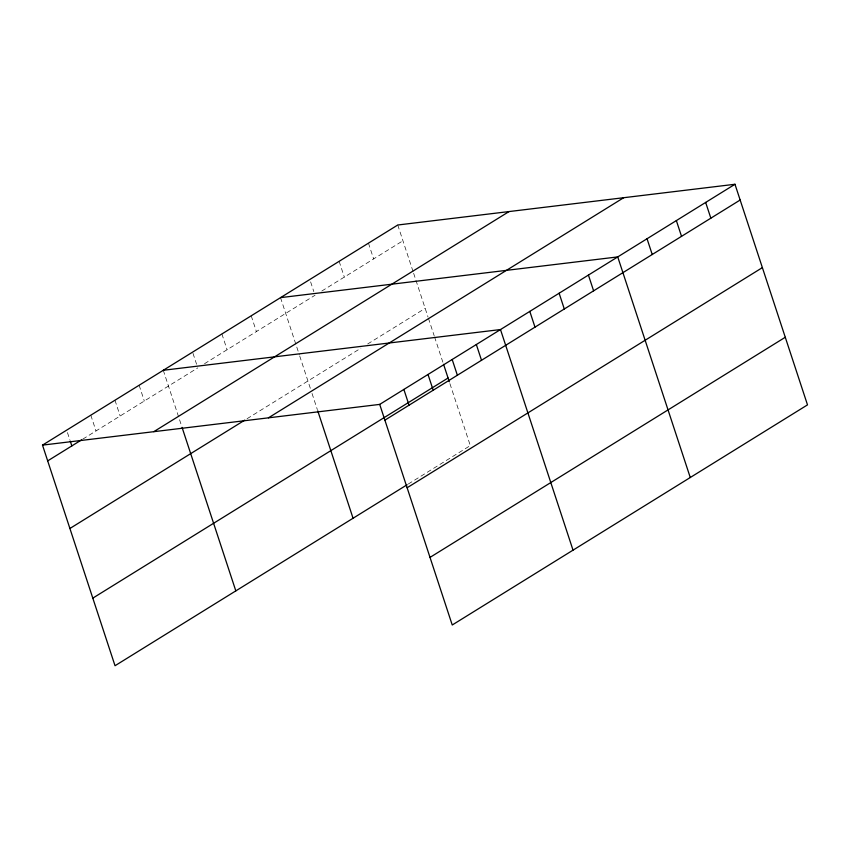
<?xml version="1.0" encoding="UTF-8"?>
<svg xmlns="http://www.w3.org/2000/svg" width="850" height="850" viewBox="0 0 850 850"><rect width="100%" height="100%" fill="white"/><g stroke="black" fill="none" stroke-linecap="round" stroke-linejoin="round"><path stroke-width="0.64" stroke-dasharray="4.25 3.19" d="M82.822 439.11L197.784 367.88M204.542 363.694L315.021 295.237M321.778 291.051L402.942 240.762M247.063 418.721L360.91 348.171M367.678 343.984L425.17 308.359M408.297 484.022L470.294 445.602L449.714 383.01M397.757 225.006L413.238 272.053M413.642 273.307L428.028 317.061M428.442 318.314L434.169 335.718M434.573 336.961L443.158 363.078M368.454 243.164L373.639 258.921M339.139 261.322L344.324 277.079M310.632 281.902L313.82 291.603M280.521 297.638L299.285 354.716M299.699 355.969L310.388 388.461M312.024 393.433L317.337 409.604M251.218 315.807L256.402 331.564M221.903 333.965L227.088 349.722M192.992 353.334L196.584 364.246M163.285 370.281L181.645 426.105M139.134 385.252L144.309 401.009M114.973 400.223L120.158 415.979M90.812 415.193L95.997 430.95M67.458 432.586L69.849 439.854"/><path stroke-width="1.27" d="M407.161 484.723L115.026 665.731L42.5 445.124L397.757 225.006L734.974 184.269L807.5 404.876L452.243 624.994L379.706 404.398L734.974 184.269M47.685 460.881L81.717 439.79M153.776 431.683L509.044 211.565M69.902 528.487L244.8 420.112M268.43 417.839L623.688 197.71M92.809 598.134L448.067 378.006M384.891 420.155L740.148 200.026M407.118 487.751L762.376 267.623M430.015 557.398L785.273 337.269M280.521 297.638L617.737 256.913L690.264 477.519M163.285 370.281L500.491 329.556L573.028 550.152M42.5 445.124L379.706 404.398M705.659 202.428L710.844 218.184M676.356 220.586L681.53 236.353M647.041 238.754L652.226 254.511M588.423 275.071L593.608 290.828M559.119 293.229L564.294 308.986M529.805 311.387L534.99 327.154M476.34 344.516L481.514 360.283M452.179 359.486L457.364 375.243M443.572 364.331L449.299 381.767M428.017 374.457L433.203 390.214M403.867 389.428L409.041 405.184M317.751 410.848L353.058 518.245M182.049 427.348L235.822 590.888M70.242 441.065L71.836 445.921"/></g></svg>
